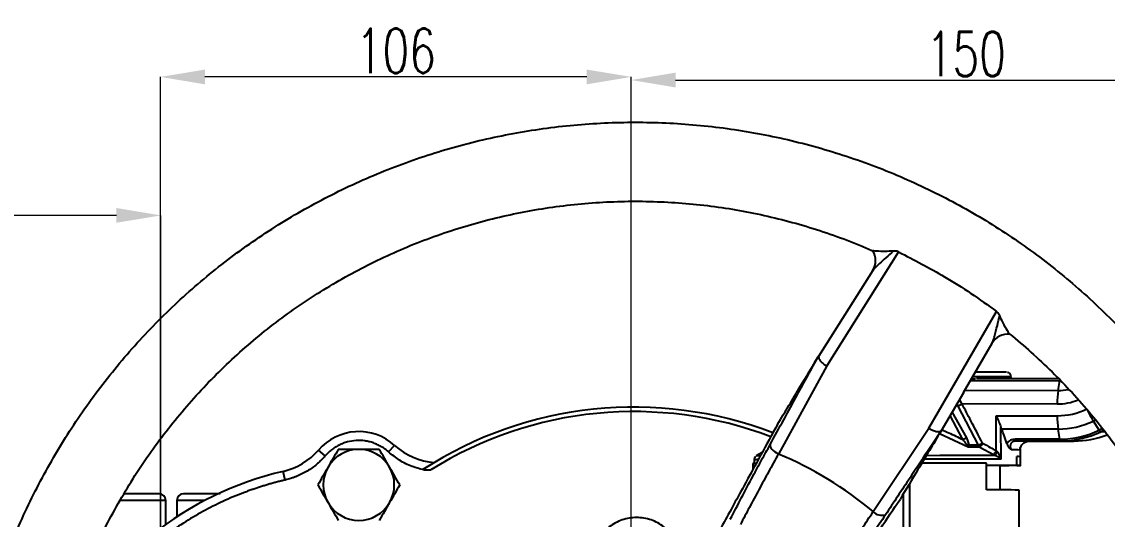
# Model space of a CAD drawing. Header units: millimetres. Extents: x 2104 to 4053, y 855 to 2233.
# Drawn here: x 2808.3 to 3052.9, y 1292.7 to 1404.8 of the extents above; entities that cross this region are included whole.
import ezdxf

# ---------------------------------------------------------------- set-up
doc = ezdxf.new("R2010")
doc.units = ezdxf.units.MM
doc.layers.add('标注', color=3, linetype='Continuous', lineweight=13)
doc.styles.add('SLDTEXTSTYLE1', font='txt.shx', dxfattribs={"width": 0.7, "bigfont": 'gbcbig.shx'})
doc.dimstyles.new('SLDDIMSTYLE12$0', dxfattribs={"dimtxt": 12, "dimasz": 10, "dimexe": 0, "dimexo": 0.0625, "dimgap": 0.875, "dimtad": 1, "dimdec": 1, "dimlfac": 1.8, "dimrnd": 1e-09, "dimzin": 12, "dimdsep": 46, "dimtxsty": 'SLDTEXTSTYLE1', "dimcen": 0.09, "dimdle": 8.16, "dimclrd": 3, "dimclre": 3, "dimadec": 0, "dimazin": 3, "dimtfac": 1, "dimtdec": 1, "dimtofl": 0, "dimtmove": 0, "dimatfit": 3, "dimfxl": 0, "dimfrac": 2, "dimtolj": 1, "dimlwd": 5, "dimlwe": 5, "dimarcsym": 0})

# ---------------------------------------------------------------- blocks, each defined once
blk = doc.blocks.new('*D70')
at = {"layer": 'Defpoints', "color": 0, "transparency": 16777216}
for p in [(2839.57, 1392.32), (2839.57, 1256.61), (2945.6, 1231.9)]:
    blk.add_point(p, dxfattribs=at)
at = {"layer": '标注', "color": 3, "linetype": 'Continuous', "lineweight": 5, "transparency": 16777216}
for p, q in [((2839.57, 1256.67), (2839.57, 1392.32)), ((2935.6, 1392.32), (2849.57, 1392.32))]:
    blk.add_line(p, q, dxfattribs=at)
at = {"layer": '标注', "color": 3, "lineweight": 5, "transparency": 16777216}
blk.add_line((2945.6, 1231.96), (2945.6, 1392.32), dxfattribs=at)
at = {"layer": '标注', "color": 3, "transparency": 16777216}
for points in [[(2849.57, 1393.98), (2849.57, 1390.65), (2839.57, 1392.32)], [(2935.6, 1393.98), (2935.6, 1390.65), (2945.6, 1392.32)]]:
    blk.add_solid(points, dxfattribs=at)
at = {"layer": '标注', "color": 0, "transparency": 16777216, "insert": (2892.58, 1398.19), "char_height": 10, "attachment_point": 5, "style": 'SLDTEXTSTYLE1'}
blk.add_mtext('\\A1;106', dxfattribs=at)
blk = doc.blocks.new('*D71')
at = {"layer": 'Defpoints', "color": 0, "transparency": 16777216}
for p in [(2701.64, 1361.13), (2839.62, 1257.27), (2701.64, 1211.25)]:
    blk.add_point(p, dxfattribs=at)
at = {"layer": '标注', "color": 3, "linetype": 'Continuous', "lineweight": 5, "transparency": 16777216}
for p, q in [((2701.64, 1211.31), (2701.64, 1361.13)), ((2829.62, 1361.13), (2711.64, 1361.13))]:
    blk.add_line(p, q, dxfattribs=at)
at = {"layer": '标注', "color": 3, "lineweight": 5, "transparency": 16777216}
blk.add_line((2839.62, 1257.33), (2839.62, 1361.13), dxfattribs=at)
at = {"layer": '标注', "color": 3, "transparency": 16777216}
for points in [[(2711.64, 1362.8), (2711.64, 1359.47), (2701.64, 1361.13)], [(2829.62, 1362.8), (2829.62, 1359.47), (2839.62, 1361.13)]]:
    blk.add_solid(points, dxfattribs=at)
at = {"layer": '标注', "color": 0, "transparency": 16777216, "insert": (2770.63, 1367.01), "char_height": 10, "attachment_point": 5, "style": 'SLDTEXTSTYLE1'}
blk.add_mtext('\\A1;138', dxfattribs=at)
blk = doc.blocks.new('*D72')
at = {"layer": 'Defpoints', "color": 0, "transparency": 16777216}
for p in [(3096.47, 1391.62), (3096.47, 1303.4), (2945.59, 1233.3)]:
    blk.add_point(p, dxfattribs=at)
at = {"layer": '标注', "color": 3, "lineweight": 5, "transparency": 16777216}
blk.add_line((2945.59, 1233.37), (2945.59, 1391.62), dxfattribs=at)
at = {"layer": '标注', "color": 3, "linetype": 'Continuous', "lineweight": 5, "transparency": 16777216}
for p, q in [((2955.59, 1391.62), (3086.47, 1391.62)), ((3096.47, 1303.46), (3096.47, 1391.62))]:
    blk.add_line(p, q, dxfattribs=at)
at = {"layer": '标注', "color": 3, "transparency": 16777216}
for points in [[(2955.59, 1393.28), (2955.59, 1389.95), (2945.59, 1391.62)], [(3086.47, 1393.28), (3086.47, 1389.95), (3096.47, 1391.62)]]:
    blk.add_solid(points, dxfattribs=at)
at = {"layer": '标注', "color": 0, "transparency": 16777216, "insert": (3021.03, 1397.49), "char_height": 10, "attachment_point": 5, "style": 'SLDTEXTSTYLE1'}
blk.add_mtext('\\A1;150', dxfattribs=at)
blk = doc.blocks.new('*D53')
at = {"layer": 'Defpoints', "color": 0, "transparency": 16777216}
for p in [(3214.48, 1344.59), (2946.16, 1230.49), (3241.46, 1230.49)]:
    blk.add_point(p, dxfattribs=at)
at = {"layer": '标注', "color": 3, "lineweight": 5, "transparency": 16777216}
blk.add_line((3214.54, 1344.59), (3241.46, 1344.59), dxfattribs=at)
at = {"layer": '标注', "color": 3, "linetype": 'Continuous', "lineweight": 5, "transparency": 16777216}
for p, q in [((3241.46, 1334.59), (3241.46, 1240.49)), ((2946.23, 1230.49), (3241.46, 1230.49))]:
    blk.add_line(p, q, dxfattribs=at)
at = {"layer": '标注', "color": 3, "transparency": 16777216}
for points in [[(3239.79, 1334.59), (3243.13, 1334.59), (3241.46, 1344.59)], [(3239.79, 1240.49), (3243.13, 1240.49), (3241.46, 1230.49)]]:
    blk.add_solid(points, dxfattribs=at)
at = {"layer": '标注', "color": 0, "transparency": 16777216, "insert": (3235.59, 1287.54), "char_height": 10, "attachment_point": 5, "rotation": 90, "style": 'SLDTEXTSTYLE1'}
blk.add_mtext('\\A1;115', dxfattribs=at)

msp = doc.modelspace()

# ---------------------------------------------------------------- linework, layer by layer
at = {"color": 7, "linetype": 'Continuous', "lineweight": 25}
for p, q in [((3005.851, 1352.905), (2989.654, 1327.222)), ((3000.047, 1348.743), (2987.783, 1329.343)), ((3012.66, 1313.234), (3027.925, 1339.483)), ((3020.453, 1321.215), (3026.927, 1332.376)), ((2989.654, 1327.222), (2978.78, 1307.394)), ((3022.006, 1323.893), (3042.181, 1323.936)), ((3022.236, 1324.292), (3023.199, 1324.294)), ((3041.92, 1324.334), (3023.369, 1324.294)), ((3031.181, 1324.311), (3031.18, 1324.795)), ((3041.797, 1321.672), (3042.181, 1323.936)), ((3020.442, 1321.199), (3015.372, 1312.458)), ((3041.797, 1321.672), (3020.69, 1321.627)), ((3019.256, 1318.194), (3019.027, 1318.761)), ((3020.15, 1318.627), (3019.597, 1319.743)), ((3041.574, 1318.673), (3020.15, 1318.627)), ((3020.319, 1310.657), (3017.454, 1316.049)), ((3021.19, 1311.055), (3017.953, 1316.909)), ((3023.822, 1309.391), (3019.256, 1318.194)), ((3027.836, 1315.977), (3041.579, 1316.007)), ((3027.85, 1308.149), (3027.836, 1315.977)), ((3028.936, 1306.234), (3028.923, 1313.444)), ((3050.238, 1315.062), (3049.747, 1314.826)), ((3051.069, 1312.77), (3049.747, 1314.826)), ((3000.122, 1294.417), (3012.66, 1313.234)), ((3021.491, 1308.96), (3015.076, 1311.967)), ((3041.812, 1313.005), (3029.092, 1312.978)), ((3042.203, 1310.736), (3041.812, 1313.005)), ((3051.787, 1313.115), (3051.069, 1312.77)), ((3052.092, 1312.731), (3051.416, 1312.407)), ((3052.355, 1312.401), (3051.416, 1312.407)), ((2890.954, 1307.852), (2892.298, 1309.334)), ((3021.491, 1308.96), (3021.34, 1309.154)), ((3021.491, 1308.96), (3021.56, 1309.095)), ((3024.142, 1308.959), (3027.214, 1307.283)), ((3031.885, 1310.265), (3032.277, 1310.344)), ((3042.203, 1310.736), (3032.126, 1310.714)), ((3042.386, 1310.335), (3032.309, 1310.313)), ((3033.29, 1306.79), (3033.287, 1308.642)), ((3035.274, 1310.295), (3045.351, 1310.316)), ((3045.351, 1310.316), (3042.386, 1310.335)), ((2876.669, 1306.982), (2875.155, 1308.289)), ((2973.291, 1306.109), (2973.293, 1305.285)), ((2975.126, 1307.751), (2973.79, 1306.976)), ((3027.565, 1307.1), (3027.214, 1307.283)), ((3028.026, 1307.965), (3027.85, 1308.149)), ((3028.936, 1306.234), (3028.474, 1306.611)), ((3028.936, 1306.234), (3028.666, 1306.986)), ((3032.503, 1304.801), (3032.5, 1306.801)), ((3033.294, 1304.79), (3033.29, 1306.79)), ((2973.017, 1305.277), (2973.017, 1303.894)), ((3025.67, 1299.314), (3025.67, 1305.314)), ((3028.724, 1299.306), (3028.714, 1304.791)), ((2867.663, 1301.539), (2867.209, 1303.486)), ((2893.149, 1299.882), (2893.474, 1300.445)), ((3008.29, 1300.702), (3008.29, 1285.333)), ((3033.017, 1279.85), (3033.017, 1299.277)), ((2840.734, 1296.945), (2830.424, 1296.945)), ((2840.734, 1291.539), (2840.734, 1296.945)), ((2843.236, 1296.945), (2843.236, 1293.246)), ((2849.555, 1296.945), (2843.236, 1296.945)), ((3006.948, 1288.695), (3006.948, 1298.473))]:
    msp.add_line(p, q, dxfattribs=at)
at = {"linetype": 'ByBlock'}
msp.add_line((2898.91, 1303.834), (2900.451, 1303.834), dxfattribs=at)
at = {"color": 7, "linetype": 'Continuous', "lineweight": 25, "flags": 128}
for points in [[(2976.91, 1309.535), (2976.883, 1309.323), (2976.942, 1309.075), (2977.086, 1308.8), (2977.308, 1308.509), (2977.6, 1308.211), (2977.952, 1307.919), (2978.35, 1307.643), (2978.78, 1307.394)], [(3042.386, 1310.335), (3042.36, 1310.342), (3042.334, 1310.362), (3042.308, 1310.395), (3042.284, 1310.441), (3042.261, 1310.499), (3042.24, 1310.568), (3042.22, 1310.648), (3042.203, 1310.736)], [(3028.936, 1306.234), (3027.095, 1306.236), (3024.974, 1306.237), (3022.597, 1306.237), (3019.992, 1306.236), (3017.19, 1306.235), (3014.224, 1306.232), (3011.666, 1306.229)], [(3012.193, 1307.095), (3015.13, 1307.098), (3018.042, 1307.1), (3020.774, 1307.102), (3023.292, 1307.102), (3025.564, 1307.101), (3027.565, 1307.1)], [(3025.67, 1305.314), (3023.921, 1305.317), (3022.021, 1305.321), (3019.985, 1305.323), (3017.826, 1305.326), (3015.56, 1305.328), (3013.205, 1305.33), (3011.123, 1305.331)], [(3032.503, 1304.801), (3033.072, 1304.796), (3033.291, 1304.79), (3033.159, 1304.784), (3032.676, 1304.777), (3031.849, 1304.77), (3030.687, 1304.762), (3029.204, 1304.754), (3028.714, 1304.752)]]:
    msp.add_lwpolyline(points, dxfattribs=at)
at = {"color": 7, "linetype": 'Continuous', "lineweight": 25}
for centre, radius, start, end in [((2996.521, 1350.937), 4.155, 326.9341, 32.56919), ((3030.508, 1330.272), 4.155, 84.81343, 150.46576), ((3026.998, 196.792), 1129.006, 89.838616, 90.197945), ((3027.293, 139.635), 1185.167, 89.812113, 90.231997), ((3059.855, 1318.822), 18.282, 171.03193, 180.46614), ((3041.774, 1331.799), 10.127, 270.12823, 283.35037), ((3041.543, 1331.672), 12.999, 270.13764, 291.5172), ((2946.236, 1230.445), 87.5, 69.0408, 122.92437), ((2946.236, 1230.445), 86.5, 69.13046, 121.95852), ((3059.928, 1315.922), 18.349, 179.73661, 189.14742), ((3041.538, 1331.565), 15.558, 270.15002, 295.69118), ((3068.091, 1326.45), 21.717, 205.10571, 212.36241), ((3041.763, 1331.421), 18.416, 270.15002, 295.69118), ((2884.236, 1300.445), 12, 47.79455, 139.17857), ((3042.149, 1331.311), 20.575, 270.14993, 295.69121), ((3042.331, 1331.291), 20.956, 270.15002, 295.69118), ((3045.298, 1331.251), 20.934, 270.14311, 291.15665), ((3051.765, 1313.087), 0.764, 204.49827, 242.89037), ((2902.374, 1320.445), 15, 227.79455, 265.6567), ((3021.048, 1308.084), 1.462, 63.48508, 86.10856), ((3021.164, 1308.073), 1.096, 68.77927, 80.71753), ((3021.191, -2802.482), 4111.442, 89.958872, 89.99581), ((3021.008, -2563.937), 3873.329, 89.958374, 89.989747), ((3021.578, 1315.523), 6.53, 290.10201, 299.21845), ((3024.712, 1309.714), 0.946, 199.94025, 232.96948), ((3022.445, 1310.838), 2.532, 312.07752, 336.40634), ((3032.734, 1143.283), 167.031, 89.1287, 90.14557), ((2863.804, 1318.095), 15, 283.12199, 319.17857), ((2884.236, 1300.445), 8, 90, 150), ((2884.236, 1300.445), 8, 30, 90), ((2974.24, 1276.471), 29.654, 90.13397, 91.83295), ((2974.738, 1276.205), 30.786, 90.22055, 91.76488), ((2946.627, 1230.477), 83.367, 50.08313, 67.31409), ((3029.607, 1306.268), 1.184, 142.60755, 163.15678), ((3031.092, 1136.226), 172.081, 89.30334, 89.9709), ((3032.615, 1287.598), 19.204, 87.98448, 90.34292), ((2884.236, 1300.445), 8, 150, 210), ((2884.236, 1300.445), 8, 330, 30), ((2973.573, 1291.45), 13.838, 89.85515, 92.30299), ((3026.262, -173.265), 1478.079, 89.758067, 90.02295), ((2884.236, 1230.445), 75, 103.12199, 153.90145), ((3026.407, 715.96), 583.355, 89.350821, 90.072416), ((2839.234, 1296.945), 1.5, 0, 90), ((2844.736, 1296.945), 1.5, 90, 180), ((2884.236, 1300.445), 8, 210, 330), ((3002.069, 1296.346), 2.74, 224.7263, 287.60812)]:
    msp.add_arc(centre, radius, start, end, dxfattribs=at)
for points, knots in [([(3098.139, 1227.063), (3098.158, 1228.314), (3098.212, 1231.872), (3098.055, 1237.736), (3097.571, 1244.642), (3096.768, 1251.517), (3095.653, 1258.35), (3094.227, 1265.124), (3092.494, 1271.826), (3090.456, 1278.442), (3088.119, 1284.958), (3085.487, 1291.36), (3082.565, 1297.636), (3079.36, 1303.772), (3075.878, 1309.755), (3072.127, 1315.574), (3068.114, 1321.214), (3063.849, 1326.666), (3059.338, 1331.918), (3054.593, 1336.958), (3049.623, 1341.777), (3044.438, 1346.364), (3039.049, 1350.709), (3033.467, 1354.804), (3027.705, 1358.64), (3021.773, 1362.208), (3015.685, 1365.503), (3009.452, 1368.516), (3003.089, 1371.242), (2996.608, 1373.674), (2990.023, 1375.809), (2983.347, 1377.64), (2976.594, 1379.165), (2969.779, 1380.38), (2962.916, 1381.283), (2956.018, 1381.872), (2949.101, 1382.145), (2942.179, 1382.103), (2935.265, 1381.744), (2928.376, 1381.071), (2921.524, 1380.083), (2914.724, 1378.785), (2907.991, 1377.177), (2901.338, 1375.263), (2894.779, 1373.048), (2888.329, 1370.536), (2881.999, 1367.733), (2875.804, 1364.643), (2869.757, 1361.274), (2863.87, 1357.632), (2858.155, 1353.726), (2852.624, 1349.563), (2847.289, 1345.151), (2842.16, 1340.501), (2837.25, 1335.622), (2832.567, 1330.524), (2828.121, 1325.217), (2823.923, 1319.713), (2819.98, 1314.023), (2816.3, 1308.159), (2812.893, 1302.134), (2809.763, 1295.959), (2806.919, 1289.648), (2804.365, 1283.213), (2802.108, 1276.669), (2800.152, 1270.028), (2798.501, 1263.306), (2797.159, 1256.514), (2796.127, 1249.669), (2795.41, 1242.784), (2795.007, 1235.873), (2794.92, 1228.951), (2795.149, 1222.032), (2795.693, 1215.131), (2796.552, 1208.262), (2797.723, 1201.439), (2799.205, 1194.677), (2800.993, 1187.989), (2803.085, 1181.39), (2805.476, 1174.894), (2808.161, 1168.513), (2811.134, 1162.261), (2814.389, 1156.152), (2817.92, 1150.198), (2821.718, 1144.41), (2825.777, 1138.803), (2830.088, 1133.386), (2834.641, 1128.172), (2839.428, 1123.17), (2844.437, 1118.393), (2849.66, 1113.849), (2855.084, 1109.548), (2860.699, 1105.499), (2866.493, 1101.711), (2872.454, 1098.191), (2878.569, 1094.946), (2884.826, 1091.984), (2891.212, 1089.311), (2897.712, 1086.932), (2904.315, 1084.852), (2911.006, 1083.075), (2917.771, 1081.606), (2924.596, 1080.447), (2931.466, 1079.601), (2938.368, 1079.068), (2945.287, 1078.852), (2952.209, 1078.951), (2959.119, 1079.367), (2966.003, 1080.097), (2972.847, 1081.14), (2979.635, 1082.495), (2986.355, 1084.158), (2992.992, 1086.126), (2999.532, 1088.395), (3005.962, 1090.96), (3012.268, 1093.815), (3018.438, 1096.956), (3024.457, 1100.374), (3030.314, 1104.064), (3035.997, 1108.018), (3041.494, 1112.226), (3046.792, 1116.681), (3051.882, 1121.373), (3056.753, 1126.292), (3061.394, 1131.429), (3065.795, 1136.772), (3069.948, 1142.31), (3073.845, 1148.032), (3077.476, 1153.926), (3080.834, 1159.98), (3083.912, 1166.18), (3086.705, 1172.515), (3089.205, 1178.97), (3091.409, 1185.532), (3093.31, 1192.189), (3094.906, 1198.925), (3096.192, 1205.727), (3097.168, 1212.58), (3097.816, 1219.351), (3098.067, 1224.185), (3098.13, 1226.717), (3098.139, 1227.063)], [0, 0, 0, 0, 0.00394, 0.0112049, 0.0184702, 0.0257355, 0.0330008, 0.0402662, 0.0475315, 0.0547968, 0.0620622, 0.0693275, 0.0765928, 0.0838581, 0.0911235, 0.0983888, 0.1056541, 0.1129194, 0.1201848, 0.1274501, 0.1347154, 0.1419807, 0.1492461, 0.1565114, 0.1637767, 0.171042, 0.1783074, 0.1855727, 0.192838, 0.2001033, 0.2073687, 0.214634, 0.2218993, 0.2291646, 0.2364299, 0.2436953, 0.2509606, 0.2582259, 0.2654913, 0.2727566, 0.2800219, 0.2872872, 0.2945526, 0.3018179, 0.3090832, 0.3163485, 0.3236139, 0.3308792, 0.3381445, 0.3454098, 0.3526752, 0.3599405, 0.3672058, 0.3744712, 0.3817365, 0.3890018, 0.3962671, 0.4035325, 0.4107978, 0.4180631, 0.4253284, 0.4325938, 0.4398591, 0.4471244, 0.4543898, 0.4616551, 0.4689204, 0.4761857, 0.4834511, 0.4907164, 0.4979817, 0.5052471, 0.5125124, 0.5197777, 0.527043, 0.5343084, 0.5415737, 0.548839, 0.5561043, 0.5633697, 0.570635, 0.5779003, 0.5851657, 0.592431, 0.5996963, 0.6069616, 0.614227, 0.6214923, 0.6287576, 0.6360229, 0.6432883, 0.6505536, 0.6578189, 0.6650842, 0.6723496, 0.6796149, 0.6868802, 0.6941455, 0.7014109, 0.7086762, 0.7159415, 0.7232068, 0.7304721, 0.7377375, 0.7450028, 0.7522681, 0.7595334, 0.7667988, 0.7740641, 0.7813294, 0.7885948, 0.7958601, 0.8031254, 0.8103907, 0.8176561, 0.8249214, 0.8321867, 0.839452, 0.8467174, 0.8539827, 0.861248, 0.8685133, 0.8757787, 0.883044, 0.8903093, 0.8975747, 0.90484, 0.9121053, 0.9193706, 0.926636, 0.9339013, 0.9411666, 0.948432, 0.9556973, 0.9629626, 0.9702279, 0.9774933, 0.9847586, 0.9920239, 0.9989071, 1, 1, 1, 1]), ([(2816.883, 1263.438), (2816.992, 1263.871), (2817.643, 1266.402), (2818.983, 1270.993), (2821.099, 1277.143), (2823.513, 1283.183), (2826.216, 1289.098), (2829.204, 1294.875), (2832.469, 1300.499), (2836.004, 1305.959), (2839.799, 1311.241), (2843.847, 1316.332), (2848.137, 1321.22), (2852.659, 1325.894), (2857.403, 1330.343), (2862.358, 1334.556), (2867.511, 1338.524), (2872.851, 1342.237), (2878.365, 1345.686), (2884.04, 1348.863), (2889.863, 1351.76), (2895.819, 1354.372), (2901.896, 1356.691), (2908.077, 1358.712), (2914.35, 1360.43), (2920.699, 1361.842), (2927.109, 1362.944), (2933.564, 1363.733), (2940.051, 1364.207), (2946.553, 1364.366), (2953.055, 1364.209), (2959.541, 1363.736), (2965.997, 1362.949), (2972.407, 1361.85), (2978.756, 1360.439), (2985.031, 1358.726), (2991.207, 1356.693), (2996.208, 1354.833), (2999.098, 1353.544), (3000.008, 1353.138)], [0.04965127, 0.04965127, 0.04965127, 0.04965127, 0.05513934, 0.08178517, 0.108431, 0.13507683, 0.16172266, 0.18836849, 0.21501432, 0.24166015, 0.26830598, 0.29495181, 0.32159764, 0.34824347, 0.3748893, 0.40153513, 0.42818097, 0.4548268, 0.48147263, 0.50811846, 0.5347643, 0.56141013, 0.58805597, 0.6147018, 0.64134764, 0.66799348, 0.69463932, 0.72128516, 0.747931, 0.77457684, 0.80122268, 0.82786853, 0.85451437, 0.88116022, 0.90780606, 0.93445191, 0.96109776, 0.9877436, 1, 1, 1, 1]), ([(3004.655, 1353.081), (3004.096, 1352.585), (3003.001, 1351.614), (3001.563, 1350.309), (3000.472, 1349.299), (3000.126, 1348.836), (3000.003, 1348.67)], [0, 0, 0, 0, 0.3035386, 0.5944179, 0.8555763, 1, 1, 1, 1]), ([(3004.666, 1353.09), (3004.056, 1353.062), (3002.674, 1352.999), (3001.158, 1353.05), (3000.292, 1353.133), (3000.03, 1353.175), (3000.024, 1353.174), (3000.022, 1353.174)], [0, 0, 0, 0, 0.2975459, 0.6742449, 0.8385185, 0.958082, 1, 1, 1, 1]), ([(3005.851, 1352.905), (3005.711, 1352.959), (3005.374, 1353.088), (3004.957, 1353.104), (3004.705, 1353.092), (3004.633, 1353.088)], [0, 0, 0, 0, 0.3339022, 0.8087416, 1, 1, 1, 1]), ([(3005.851, 1352.905), (3009.337, 1351.108), (3014.911, 1348.234), (3022.204, 1343.617), (3026.016, 1340.863), (3027.925, 1339.483)], [0, 0, 0, 0, 0.45458064, 0.72692318, 1, 1, 1, 1]), ([(3026.893, 1332.32), (3026.981, 1332.505), (3027.172, 1332.909), (3027.562, 1334.262), (3028.049, 1336.144), (3028.457, 1337.79), (3028.639, 1338.522)], [0, 0, 0, 0, 0.143983, 0.3135436, 0.6943381, 1, 1, 1, 1]), ([(3028.628, 1338.535), (3028.551, 1338.691), (3028.415, 1338.967), (3028.157, 1339.295), (3027.982, 1339.437), (3027.925, 1339.483)], [0, 0, 0, 0, 0.4689801, 0.8284703, 1, 1, 1, 1]), ([(3030.883, 1334.41), (3030.863, 1334.436), (3030.808, 1334.506), (3030.245, 1335.336), (3029.468, 1336.725), (3028.868, 1338.017), (3028.638, 1338.515)], [0, 0, 0, 0, 0.1174282, 0.3105668, 0.7346729, 1, 1, 1, 1]), ([(3030.882, 1334.404), (3032.494, 1333.062), (3035.772, 1330.333), (3040.454, 1325.918), (3044.981, 1321.249), (3049.272, 1316.361), (3053.321, 1311.272), (3057.118, 1305.991), (3060.654, 1300.532), (3063.92, 1294.909), (3066.91, 1289.133), (3069.615, 1283.218), (3072.031, 1277.179), (3074.149, 1271.031), (3075.967, 1264.786), (3077.479, 1258.46), (3078.682, 1252.069), (3079.575, 1245.626), (3080.148, 1239.148), (3080.407, 1233.089), (3080.363, 1229.195), (3080.343, 1227.468)], [0, 0, 0, 0, 0.05157585, 0.10486723, 0.15815862, 0.21145, 0.26474139, 0.31803277, 0.37132415, 0.42461553, 0.47790691, 0.53119829, 0.58448966, 0.63778104, 0.69107241, 0.74436378, 0.79765515, 0.85094651, 0.90423788, 0.95752924, 1, 1, 1, 1]), ([(2976.91, 1309.535), (2978.95, 1313.246), (2982.594, 1319.871), (2986.235, 1326.496), (2987.837, 1329.411)], [0, 0, 0, 0, 0.56, 1, 1, 1, 1]), ([(2978.58, 1314.066), (2980.29, 1316.906), (2983.345, 1321.977), (2986.393, 1327.037), (2987.734, 1329.263)], [0, 0, 0, 0, 0.5600021, 1, 1, 1, 1]), ([(2987.837, 1329.411), (2987.838, 1329.415), (2987.841, 1329.424), (2987.838, 1329.426), (2987.811, 1329.391), (2987.767, 1329.318), (2987.734, 1329.263)], [0, 0, 0, 0, 0.0824935, 0.1705882, 0.3803725, 1, 1, 1, 1]), ([(2987.837, 1329.411), (2987.821, 1329.274), (2987.797, 1329.062), (2987.983, 1328.686), (2988.271, 1328.283), (2988.751, 1327.819), (2989.257, 1327.46), (2989.539, 1327.288), (2989.624, 1327.239), (2989.654, 1327.222)], [0, 0, 0, 0, 0.2389974, 0.3678339, 0.4996781, 0.7489725, 0.9246802, 0.9739406, 1, 1, 1, 1]), ([(3031.164, 1324.796), (3031.166, 1324.869), (3031.17, 1325.05), (3031.055, 1325.303), (3030.887, 1325.516), (3030.705, 1325.653), (3030.539, 1325.731), (3030.427, 1325.766), (3030.38, 1325.773), (3030.378, 1325.774)], [0, 0, 0, 0, 0.15752973, 0.39489055, 0.58813311, 0.75150715, 0.88752589, 0.99476503, 1, 1, 1, 1]), ([(3020.15, 1318.627), (3020.07, 1318.583), (3019.907, 1318.492), (3019.659, 1318.368), (3019.43, 1318.262), (3019.313, 1318.216), (3019.256, 1318.194)], [0, 0, 0, 0, 0.2471244, 0.5027753, 0.7569558, 1, 1, 1, 1]), ([(3024.765, 1309.824), (3023.89, 1311.52), (3022.37, 1314.464), (3020.811, 1317.387), (3020.15, 1318.627)], [0, 0, 0, 0, 0.5757941, 1, 1, 1, 1]), ([(3027.836, 1315.977), (3028.03, 1315.558), (3028.429, 1314.696), (3028.756, 1313.869), (3028.923, 1313.444)], [0, 0, 0, 0, 0.4867384, 1, 1, 1, 1]), ([(2978.58, 1314.066), (2976.043, 1309.426), (2971.817, 1301.696), (2967.583, 1293.961), (2965.891, 1290.87)], [0, 0, 0, 0, 0.60041569, 1, 1, 1, 1]), ([(3029.092, 1312.978), (3029.059, 1313.063), (3029, 1313.214), (3028.947, 1313.374), (3028.923, 1313.444)], [0, 0, 0, 0, 0.5613069, 1, 1, 1, 1]), ([(3015.453, 1312.619), (3013.109, 1309.095), (3008.924, 1302.801), (3004.739, 1296.504), (3002.898, 1293.734)], [0, 0, 0, 0, 0.56, 1, 1, 1, 1]), ([(3015.372, 1312.458), (3013.656, 1309.609), (3010.592, 1304.523), (3007.521, 1299.424), (3006.17, 1297.181)], [0, 0, 0, 0, 0.5599981, 1, 1, 1, 1]), ([(3012.66, 1313.234), (3012.688, 1313.215), (3012.772, 1313.162), (3013.054, 1312.99), (3013.606, 1312.706), (3014.241, 1312.492), (3014.735, 1312.42), (3015.157, 1312.426), (3015.336, 1312.543), (3015.453, 1312.619)], [0, 0, 0, 0, 0.0260682, 0.0753319, 0.2510276, 0.500322, 0.6321635, 0.7609991, 1, 1, 1, 1]), ([(3015.372, 1312.458), (3015.404, 1312.513), (3015.448, 1312.586), (3015.466, 1312.627), (3015.463, 1312.629), (3015.456, 1312.623), (3015.453, 1312.619)], [0, 0, 0, 0, 0.6196275, 0.8294119, 0.9175065, 1, 1, 1, 1]), ([(3015.597, 1312.846), (3016.119, 1312.62), (3017.712, 1311.934), (3019.272, 1311.17), (3020.319, 1310.657)], [0, 0, 0, 0, 0.3282419, 1, 1, 1, 1]), ([(3020.319, 1310.657), (3020.396, 1310.698), (3020.552, 1310.783), (3020.791, 1310.897), (3021.014, 1310.994), (3021.133, 1311.035), (3021.19, 1311.055)], [0, 0, 0, 0, 0.2454954, 0.5, 0.7545047, 1, 1, 1, 1]), ([(3021.701, 1309.392), (3021.698, 1309.514), (3021.689, 1309.776), (3021.531, 1310.347), (3021.325, 1310.775), (3021.19, 1311.055)], [0, 0, 0, 0, 0.2320046, 0.4979825, 1, 1, 1, 1]), ([(3030.271, 1309.785), (3030.063, 1310.387), (3029.693, 1311.454), (3029.274, 1312.515), (3029.092, 1312.978)], [0, 0, 0, 0, 0.5638275, 1, 1, 1, 1]), ([(2890.954, 1307.852), (2890.872, 1307.925), (2890.708, 1308.071), (2890.453, 1308.279), (2890.193, 1308.479), (2889.926, 1308.671), (2889.652, 1308.853), (2889.18, 1309.146), (2888.49, 1309.514), (2887.557, 1309.895), (2886.59, 1310.181), (2885.283, 1310.428), (2883.624, 1310.491), (2881.985, 1310.227), (2880.718, 1309.824), (2879.793, 1309.422), (2878.913, 1308.93), (2878.227, 1308.45), (2877.713, 1308.029), (2877.347, 1307.698), (2876.997, 1307.351), (2876.778, 1307.105), (2876.669, 1306.982)], [0, 0, 0, 0, 0.0206691, 0.0412953, 0.0619009, 0.0825084, 0.1031401, 0.1238183, 0.1869425, 0.2500997, 0.3132238, 0.3763811, 0.5000034, 0.6236257, 0.6867499, 0.7499071, 0.8130312, 0.8761885, 0.907173, 0.938086, 0.9690031, 1, 1, 1, 1]), ([(2967.927, 1292.695), (2968.779, 1294.331), (2970.476, 1297.59), (2972.839, 1302.035), (2974.99, 1306.031), (2976.268, 1308.364), (2976.91, 1309.535)], [0, 0, 0, 0, 0.2815396, 0.5608619, 0.7796518, 1, 1, 1, 1]), ([(3021.148, 1309.543), (3021.111, 1309.622), (3021.026, 1309.804), (3020.75, 1310.183), (3020.492, 1310.467), (3020.319, 1310.657)], [0, 0, 0, 0, 0.2031095, 0.46477969, 1, 1, 1, 1]), ([(3021.148, 1309.543), (3021.178, 1309.467), (3021.235, 1309.325), (3021.307, 1309.208), (3021.34, 1309.154)], [0, 0, 0, 0, 0.5364801, 1, 1, 1, 1]), ([(3021.56, 1309.095), (3021.585, 1309.145), (3021.627, 1309.232), (3021.68, 1309.345), (3021.701, 1309.392)], [0, 0, 0, 0, 0.5830316, 1, 1, 1, 1]), ([(3024.765, 1309.824), (3025.346, 1309.511), (3026.376, 1308.955), (3027.402, 1308.394), (3027.85, 1308.149)], [0, 0, 0, 0, 0.5642907, 1, 1, 1, 1]), ([(3032.126, 1310.714), (3031.933, 1310.703), (3031.55, 1310.68), (3031.033, 1310.493), (3030.582, 1310.201), (3030.377, 1309.927), (3030.271, 1309.785)], [0, 0, 0, 0, 0.2428985, 0.4817256, 0.7308225, 1, 1, 1, 1]), ([(3031.18, 1308.307), (3031.008, 1308.505), (3030.689, 1308.871), (3030.403, 1309.497), (3030.271, 1309.785)], [0, 0, 0, 0, 0.5406043, 1, 1, 1, 1]), ([(3031.891, 1310.261), (3031.804, 1310.238), (3031.602, 1310.184), (3031.351, 1310.02), (3031.059, 1309.688), (3030.918, 1309.089), (3031.086, 1308.587), (3031.18, 1308.307)], [0, 0, 0, 0, 0.0864823, 0.1997812, 0.3213234, 0.6199226, 1, 1, 1, 1]), ([(3032.309, 1310.313), (3032.184, 1310.311), (3032.036, 1310.309), (3031.91, 1310.268), (3031.891, 1310.261)], [0, 0, 0, 0, 0.8505102, 1, 1, 1, 1]), ([(3032.257, 1310.341), (3032.24, 1310.364), (3032.206, 1310.41), (3032.161, 1310.539), (3032.138, 1310.656), (3032.126, 1310.714)], [0, 0, 0, 0, 0.3311096, 0.6655548, 1, 1, 1, 1]), ([(3032.31, 1310.313), (3032.292, 1310.314), (3032.274, 1310.314), (3032.257, 1310.341), (3032.257, 1310.341)], [0, 0, 0, 0, 0.99012509, 1, 1, 1, 1]), ([(3033.185, 1308.294), (3033.238, 1308.574), (3033.335, 1309.074), (3033.772, 1309.67), (3034.215, 1310.003), (3034.555, 1310.17), (3034.918, 1310.275), (3035.153, 1310.288), (3035.274, 1310.295)], [0, 0, 0, 0, 0.3361377, 0.600486, 0.7079626, 0.8081701, 0.9019917, 1, 1, 1, 1]), ([(2876.669, 1306.982), (2876.585, 1306.886), (2876.418, 1306.696), (2876.16, 1306.417), (2875.897, 1306.144), (2875.627, 1305.877), (2875.351, 1305.616), (2875.07, 1305.362), (2874.539, 1304.903), (2873.731, 1304.272), (2872.607, 1303.531), (2871.428, 1302.88), (2870.408, 1302.419), (2869.575, 1302.1), (2868.946, 1301.887), (2868.309, 1301.697), (2867.879, 1301.591), (2867.663, 1301.539)], [0, 0, 0, 0, 0.03553479, 0.0710273, 0.10649523, 0.14195632, 0.17742833, 0.21292899, 0.24847599, 0.37421557, 0.50000523, 0.6257448, 0.75153447, 0.81368907, 0.87575476, 0.93782669, 1, 1, 1, 1]), ([(2879.617, 1308.445), (2879.236, 1307.783), (2878.852, 1307.12), (2878.083, 1305.787), (2877.696, 1305.118), (2877.308, 1304.445)], [0, 0, 0, 0, 0.5, 0.5, 1, 1, 1, 1]), ([(2884.236, 1308.445), (2883.459, 1308.445), (2882.686, 1308.445), (2881.147, 1308.445), (2880.381, 1308.445), (2879.617, 1308.445)], [0, 0, 0, 0, 0.5, 0.5, 1, 1, 1, 1]), ([(2888.855, 1308.445), (2888.091, 1308.445), (2887.325, 1308.445), (2885.786, 1308.445), (2885.013, 1308.445), (2884.236, 1308.445)], [0, 0, 0, 0, 0.5, 0.5, 1, 1, 1, 1]), ([(2891.164, 1304.445), (2890.776, 1305.118), (2890.389, 1305.787), (2889.62, 1307.12), (2889.237, 1307.783), (2888.855, 1308.445)], [0, 0, 0, 0, 0.5, 0.5, 1, 1, 1, 1]), ([(2898.91, 1303.834), (2898.015, 1304.053), (2896.097, 1304.524), (2893.379, 1305.886), (2891.758, 1307.2), (2890.954, 1307.852)], [0, 0, 0, 0, 0.3062709, 0.656093, 1, 1, 1, 1]), ([(2978.78, 1307.394), (2978.044, 1306.064), (2976.598, 1303.454), (2974.402, 1299.41), (2972.271, 1295.438), (2970.88, 1292.807), (2970.199, 1291.518)], [0, 0, 0, 0, 0.2645653, 0.51943, 0.7645791, 1, 1, 1, 1]), ([(2973.616, 1306.836), (2973.556, 1306.776), (2973.415, 1306.635), (2973.302, 1306.371), (2973.306, 1306.182), (2973.307, 1306.11)], [0, 0, 0, 0, 0.3090519, 0.7353202, 1, 1, 1, 1]), ([(3027.85, 1308.149), (3027.796, 1308.05), (3027.685, 1307.847), (3027.503, 1307.576), (3027.333, 1307.368), (3027.253, 1307.311), (3027.214, 1307.283)], [0, 0, 0, 0, 0.2423334, 0.4999392, 0.757578, 1, 1, 1, 1]), ([(3028.026, 1307.965), (3027.979, 1307.87), (3027.883, 1307.675), (3027.745, 1307.411), (3027.63, 1307.202), (3027.586, 1307.133), (3027.565, 1307.1)], [0, 0, 0, 0, 0.2432266, 0.5000017, 0.7567759, 1, 1, 1, 1]), ([(3028.474, 1306.611), (3028.324, 1306.71), (3028.061, 1306.886), (3027.714, 1307.036), (3027.565, 1307.1)], [0, 0, 0, 0, 0.5684211, 1, 1, 1, 1]), ([(3028.666, 1306.986), (3028.56, 1307.206), (3028.39, 1307.555), (3028.125, 1307.854), (3028.026, 1307.965)], [0, 0, 0, 0, 0.6290875, 1, 1, 1, 1]), ([(2877.308, 1304.445), (2876.919, 1303.772), (2876.533, 1303.102), (2875.763, 1301.769), (2875.38, 1301.106), (2874.998, 1300.445)], [0, 0, 0, 0, 0.5, 0.5, 1, 1, 1, 1]), ([(2893.474, 1300.445), (2893.092, 1301.106), (2892.709, 1301.769), (2891.939, 1303.102), (2891.553, 1303.772), (2891.164, 1304.445)], [0, 0, 0, 0, 0.5, 0.5, 1, 1, 1, 1]), ([(2867.663, 1301.539), (2867.374, 1301.47), (2866.795, 1301.333), (2865.93, 1301.114), (2865.068, 1300.885), (2864.21, 1300.646), (2863.354, 1300.396), (2862.502, 1300.136), (2861.653, 1299.866), (2860.807, 1299.585), (2859.964, 1299.293), (2859.125, 1298.992), (2856.991, 1298.195), (2853.611, 1296.774), (2849.07, 1294.484), (2844.67, 1291.865), (2840.424, 1288.912), (2836.384, 1285.656), (2832.574, 1282.107), (2829.025, 1278.297), (2825.769, 1274.257), (2822.816, 1270.011), (2820.197, 1265.611), (2817.906, 1261.07), (2816.39, 1257.462), (2815.433, 1254.859), (2814.904, 1253.312), (2814.409, 1251.755), (2813.95, 1250.186), (2813.524, 1248.608), (2813.269, 1247.548), (2813.142, 1247.018)], [0, 0, 0, 0, 0.0109905, 0.0219738, 0.0329514, 0.0439251, 0.0548963, 0.0658669, 0.0768384, 0.0878125, 0.0987907, 0.1097749, 0.1207665, 0.1829209, 0.2450819, 0.3084864, 0.3718973, 0.435946, 0.5000009, 0.5640495, 0.6281044, 0.6915089, 0.7549199, 0.8170743, 0.8792353, 0.8993787, 0.9195022, 0.939616, 0.9597302, 0.9798548, 1, 1, 1, 1]), ([(2874.998, 1300.445), (2875.38, 1299.783), (2875.763, 1299.12), (2876.533, 1297.787), (2876.919, 1297.118), (2877.308, 1296.445)], [0, 0, 0, 0, 0.5, 0.5, 1, 1, 1, 1]), ([(2893.474, 1300.445), (2893.092, 1299.783), (2892.709, 1299.12), (2891.939, 1297.787), (2891.553, 1297.118), (2891.164, 1296.445)], [0, 0, 0, 0, 0.5, 0.5, 1, 1, 1, 1]), ([(2839.234, 1298.445), (2839.234, 1298.445), (2838.443, 1298.445), (2835.63, 1298.445), (2833.723, 1298.445), (2831.734, 1298.445)], [0, 0, 0, 0, 0.5, 0.5, 1, 1, 1, 1]), ([(2853.013, 1298.445), (2852.755, 1298.445), (2851.984, 1298.445), (2850.698, 1298.445), (2848.824, 1298.445), (2846.802, 1298.445), (2845.444, 1298.445), (2844.828, 1298.445), (2844.767, 1298.445), (2844.736, 1298.445)], [0, 0, 0, 0, 0.0624314, 0.1858523, 0.3067085, 0.5312157, 0.7557229, 0.8765791, 1, 1, 1, 1]), ([(2877.308, 1296.445), (2877.696, 1295.772), (2878.083, 1295.102), (2878.852, 1293.769), (2879.236, 1293.106), (2879.617, 1292.445)], [0, 0, 0, 0, 0.5, 0.5, 1, 1, 1, 1]), ([(2891.164, 1296.445), (2890.776, 1295.772), (2890.389, 1295.102), (2889.62, 1293.769), (2889.237, 1293.106), (2888.855, 1292.445)], [0, 0, 0, 0, 0.5, 0.5, 1, 1, 1, 1]), ([(2991.66, 1275.468), (2993.566, 1278.323), (2998.404, 1285.566), (3003.24, 1292.799), (3006.17, 1297.181)], [0, 0, 0, 0, 0.3942257, 1, 1, 1, 1]), ([(2989.999, 1279.479), (2990.83, 1280.677), (2992.526, 1283.122), (2995.066, 1286.845), (2997.639, 1290.66), (2999.284, 1293.149), (3000.122, 1294.417)], [0, 0, 0, 0, 0.2354218, 0.4805713, 0.7354356, 1, 1, 1, 1]), ([(3002.898, 1293.734), (3001.952, 1292.318), (3000.066, 1289.496), (2997.26, 1285.388), (2994.602, 1281.547), (2992.939, 1279.18), (2992.105, 1277.994)], [0, 0, 0, 0, 0.2800318, 0.5584059, 0.7786039, 1, 1, 1, 1])]:
    msp.add_open_spline(points, degree=3, knots=knots, dxfattribs=at)
for points in [[(2831.734, 1298.445), (2831.587, 1298.445), (2831.441, 1298.445), (2831.295, 1298.445)], [(2956.539, 1285.502), (2956.168, 1286.55), (2955.426, 1288.644), (2953.094, 1291.109), (2950.155, 1292.718), (2946.835, 1293.272), (2943.514, 1292.718), (2940.575, 1291.109), (2938.243, 1288.644), (2937.501, 1286.55), (2937.131, 1285.502)]]:
    msp.add_open_spline(points, degree=3, dxfattribs=at)

# ---------------------------------------------------------------- dimensions: what is measured, and where the dimension line sits
at = {"layer": '标注'}
for base, p1, p2, text, picture, middle in [((2839.569, 1392.316), (2945.596, 1231.898), (2839.569, 1256.608), '106', '*D70', (2892.583, 1398.191)), ((3096.472, 1391.617), (2945.593, 1233.304), (3096.472, 1303.399), '150', '*D72', (3021.033, 1397.492))]:
    dim = msp.add_linear_dim(base=base, p1=p1, p2=p2, text=text, dimstyle='SLDDIMSTYLE12$0', override={"dimtxt": 10, "dimtdec": 3, "dimtzin": 0}, dxfattribs=at)
    dim.commit()
    dim.dimension.update_dxf_attribs({"geometry": picture, "text_midpoint": middle})
dim = msp.add_linear_dim(base=(2701.64, 1361.133), p1=(2839.624, 1257.266), p2=(2701.64, 1211.248), text='138', dimstyle='SLDDIMSTYLE12$0', override={"dimtxt": 10, "dimtdec": 3, "dimtzin": 0}, dxfattribs=at)
dim.commit()
dim.dimension.update_dxf_attribs({"geometry": '*D71', "text_midpoint": (2770.632, 1361.133), "dimtype": 160})
dim = msp.add_linear_dim(base=(3241.461, 1230.488), p1=(3214.475, 1344.587), p2=(2946.163, 1230.488), angle=90, text='115', dimstyle='SLDDIMSTYLE12$0', override={"dimtxt": 10, "dimtdec": 3, "dimtzin": 0}, dxfattribs=at)
dim.commit()
dim.dimension.update_dxf_attribs({"geometry": '*D53', "text_midpoint": (3235.586, 1287.538)})

doc.saveas('drawing.dxf')
